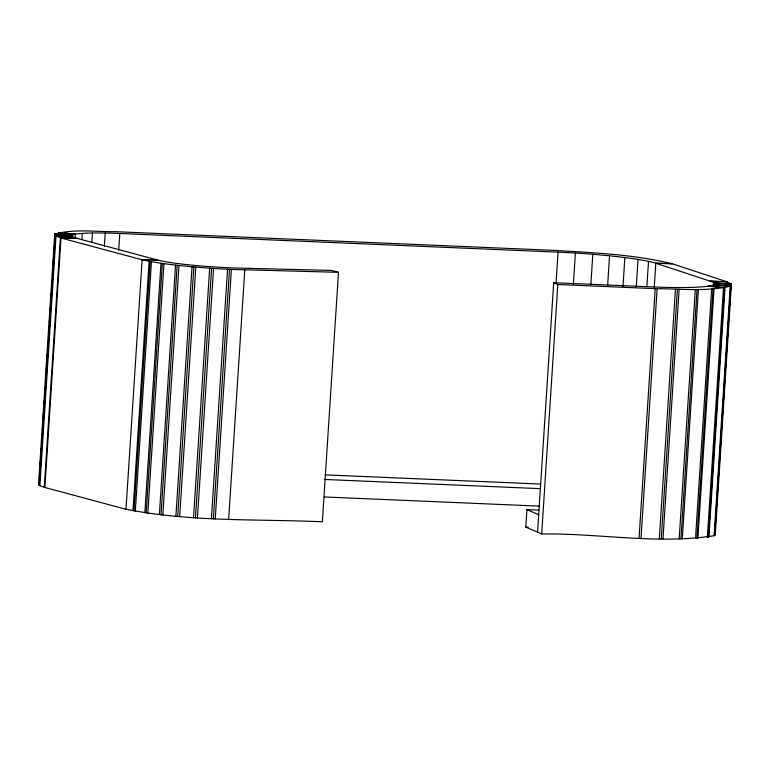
<?xml version="1.0" encoding="UTF-8"?>
<svg xmlns="http://www.w3.org/2000/svg" width="770" height="770" viewBox="0 0 770 770"><rect width="100%" height="100%" fill="white"/><g stroke="black" fill="none" stroke-linecap="round" stroke-linejoin="round"><path stroke-width="1.16" d="M38.577 483.781L54.718 234.301L72.101 235.36L55.094 233.945L54.709 239.942M39.347 477.429L39.655 472.626M40.04 466.63L40.435 460.633M40.897 453.434L41.205 448.641M41.599 442.644L41.984 436.648M42.446 429.448L42.764 424.645M43.149 418.649L43.534 412.653M43.919 406.656L44.313 400.66M44.698 394.664L45.007 389.87M45.478 382.671L45.786 377.878M46.248 370.678L46.556 365.875M47.028 358.685L47.336 353.882M47.798 346.692L48.115 341.89M48.5 335.893L48.885 329.897M49.347 322.697L49.665 317.904M50.05 311.908L50.435 305.911M50.907 298.712L51.215 293.909M51.6 287.913L51.985 281.916M52.456 274.726L52.764 269.923M53.149 263.927L53.544 257.931M53.929 251.934L54.314 245.938M39.164 485.206L55.296 235.726L72.678 236.785L55.998 236.159L39.857 485.639M72.678 236.785L55.382 235.928L61.013 237.997L141.141 259.529L157.215 259.942A62.745 5.582 3.7 0 0 239.643 268.114L331.475 270.434L338.492 272.311L322.361 521.791C256.67 518.865 189.844 522.175 125.01 509.009L44.881 487.477L39.241 485.408L55.382 235.928L54.632 234.099C74.343 228.68 95.451 231.886 115.673 231.693L553.938 250.365C593.564 252.81 633.72 254.331 672.422 263.812L726.668 281.704L731.5 284.082L730.759 286.142L714.627 535.622C657.59 544.698 599.031 533.148 541.676 533.985L525.804 527.104L526.94 509.634L538.817 510.144M44.265 487.246L60.397 237.776L77.087 238.402A62.745 5.582 3.7 0 1 119.783 233.474L558.058 252.146A82.823 7.363 3.7 0 1 655.799 263.244L672.422 263.812M44.881 487.477L61.013 237.997L77.087 238.402L157.215 259.942L142.123 259.75L125.991 509.23M75.142 237.815L75.373 234.215L59.8 232.521M81.918 239.412L82.303 233.416M91.842 242.608L92.467 233.012M104.364 246.227L105.221 233.031M118.705 250.269L119.783 233.474M132.998 510.76L149.139 261.28M133.98 510.972L150.121 261.492L141.141 259.529M135.318 511.184L151.449 261.713M144.856 512.714L160.988 263.244M146.194 512.935L162.326 263.456L150.121 261.492M147.811 513.138L163.943 263.658M159.4 514.581L175.531 265.101M161.017 514.784L177.158 265.303L162.326 263.456M162.845 514.966L178.977 265.486M175.897 516.266L192.038 266.786M177.726 516.439L193.857 266.969L177.158 265.303M179.67 516.593L195.801 267.113M193.54 517.671L209.671 268.191M195.474 517.825L211.606 268.345L193.857 266.969M197.438 517.931L213.569 268.451M211.413 518.739L227.554 269.259M213.377 518.845L229.508 269.375L338.492 272.311M215.254 518.922L231.385 269.442M228.651 519.404L244.783 269.933M537.556 532.205L553.697 282.725L651.083 286.873A82.823 7.363 3.7 0 0 710.046 281.137L726.668 281.704M556.036 283.331L558.058 252.146M541.676 533.985L557.807 284.505L553.697 282.725M573.371 284.236L575.392 253.051M590.879 284.284L592.813 254.302M607.617 285.814L609.551 255.823M622.997 286.344L624.855 257.565M636.261 287.017L638.041 259.432M646.877 286.546L648.513 261.357M654.25 287.229L655.799 263.244L671.652 263.61M639.071 538.134L655.203 288.654C680.295 288.74 706.09 291.811 730.759 286.142L713.424 284.794L730.21 286.286L714.079 535.766M641.006 538.192L657.147 288.721M659.322 538.769L675.454 289.289M661.266 538.827L677.398 289.347M662.98 538.836L679.121 289.356M679.188 538.894L695.32 289.424M680.911 538.904L697.043 289.424M682.307 538.856L698.438 289.376M695.503 538.423L711.644 288.942M696.908 538.374L713.039 288.894M697.909 538.278L714.04 288.798M707.361 537.354L723.492 287.874M708.362 537.258L724.493 287.778L708.256 286.151L725.042 287.633L708.91 537.113M714.695 535.439L730.826 285.959L713.424 284.794M715.301 533.735L731.433 284.255L714.031 283.091L731.077 283.87M714.627 535.622L714.945 533.35M38.962 483.425L39.241 485.408M557.807 284.505L655.203 288.654M325.72 474.897L540.646 484.061M324.266 479.441L540.396 488.652M324.334 496.958L539.269 506.111M525.804 527.104L528.182 527.2M727.092 281.907L710.046 281.137L655.799 263.244M714.031 283.091L731.5 284.082M211.606 268.345L229.508 269.375M54.632 234.099L72.101 235.36M58.366 232.79L75.373 234.215L58.828 232.636M526.94 509.634L538.692 514.735"/></g></svg>
